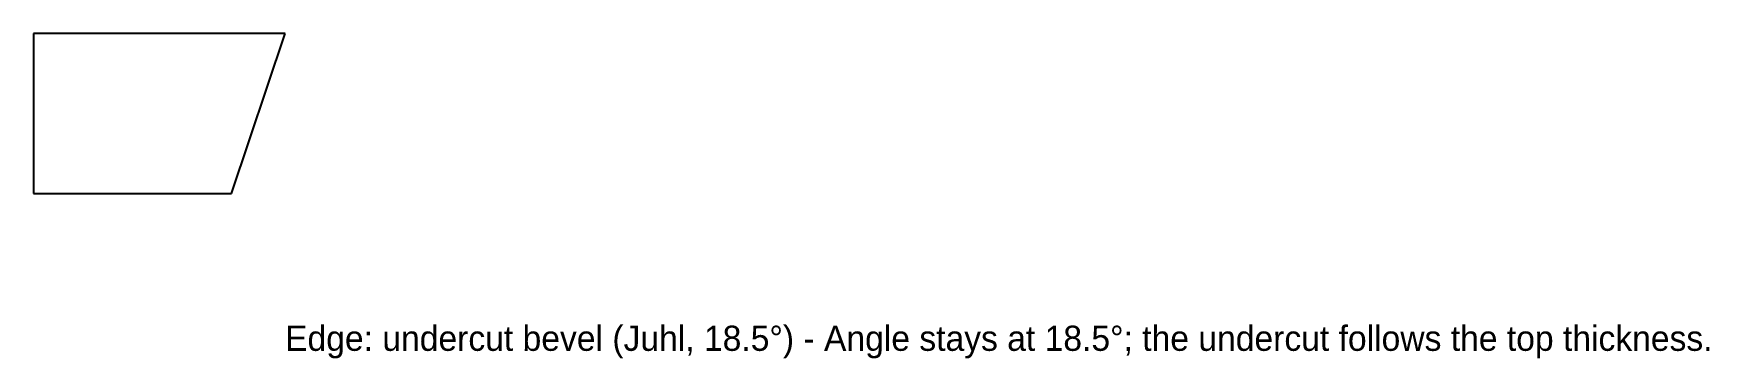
# Model space of a CAD drawing. Header units: millimetres. Extents: x -40 to 226, y -26 to 25.
import ezdxf

# ---------------------------------------------------------------- set-up
doc = ezdxf.new("R2010")
doc.units = ezdxf.units.MM
doc.layers.add('CUT', color=7, linetype='CONTINUOUS')
doc.layers.add('TEXT', color=3, linetype='CONTINUOUS')

msp = doc.modelspace()

# ---------------------------------------------------------------- linework, layer by layer
at = {"layer": 'CUT'}
for p, q in [((0, 25.4), (-40, 25.4)), ((-40, 25.4), (-40, 0)), ((-8.4987, 0), (0, 25.4)), ((-40, 0), (-8.4987, 0))]:
    msp.add_line(p, q, dxfattribs=at)

# ---------------------------------------------------------------- texts
at = {"layer": 'TEXT'}
msp.add_text('Edge: undercut bevel (Juhl, 18.5°) - Angle stays at 18.5°; the undercut follows the top thickness.', height=4, dxfattribs=at).set_placement((0, -25))

doc.saveas('drawing.dxf')
